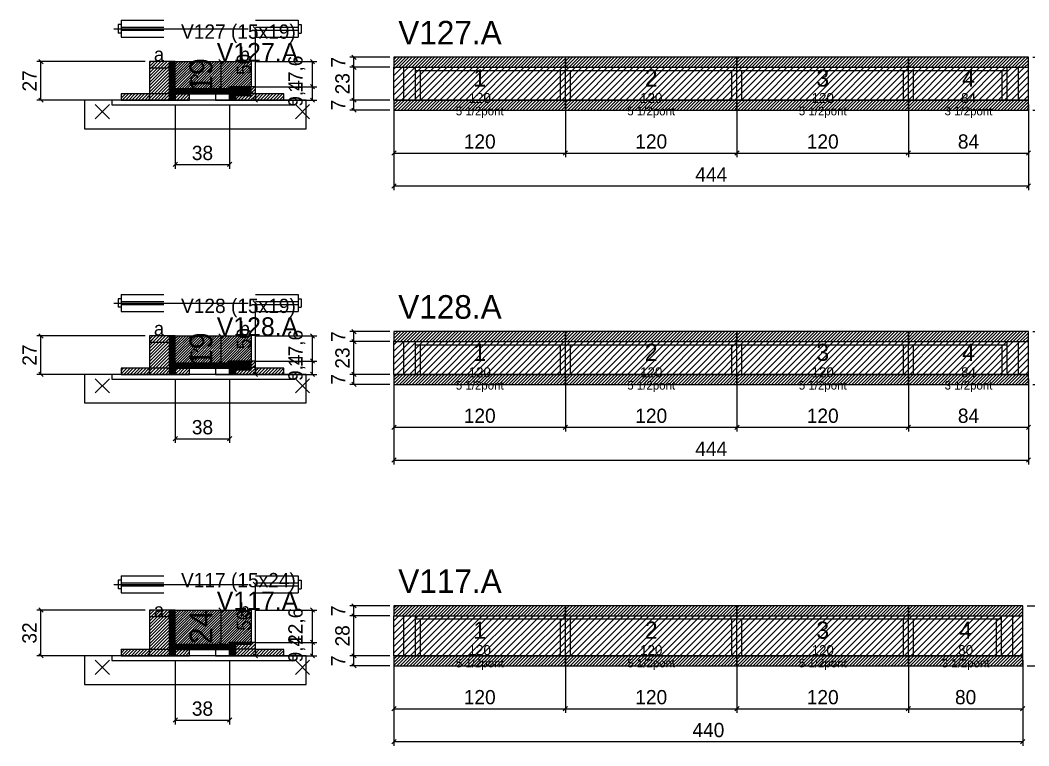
# Model space of a CAD drawing. Extents: x -69 to 3070, y -7480 to 1250.
# Drawn here: x -69 to 637, y -4717 to -4209 of the extents above; entities that cross this region are included whole.
import ezdxf
from ezdxf.enums import TextEntityAlignment as Align

# ---------------------------------------------------------------- set-up
doc = ezdxf.new("R2010")
doc.units = 0
for name, color, linetype in [('5', 5, 'Continuous'), ('barrote', 126, 'Continuous'), ('CONCRETO', 251, 'Continuous'), ('COTA', 241, 'Continuous'), ('Cota Seção (2x)', 241, 'Continuous'), ('detalhes', 7, 'Continuous'), ('Hachura', 251, 'Continuous'), ('Madeira', 126, 'Continuous'), ('NOMENCLATURA', 7, 'Continuous'), ('Painéis', 200, 'Continuous'), ('presilha', 224, 'Continuous'), ('Reaproveitamento', 251, 'Continuous'), ('SARR_2.2x7', 40, 'Continuous'), ('SARR_3.5x7', 81, 'Continuous'), ('SCO-___-LAJ', 224, 'Continuous'), ('TENSOR', 224, 'Continuous'), ('texto', 7, 'Continuous'), ('Texto Seção', 7, 'Continuous')]:
    doc.layers.add(name, color=color, linetype=linetype)
doc.dimstyles.new('PAINEL', dxfattribs={"dimtxt": 10, "dimasz": 3, "dimexe": 3, "dimexo": 3, "dimgap": 3, "dimtad": 1, "dimblk": 'OBLIQUE', "dimblk1": 'OBLIQUE', "dimcen": 2.5, "dimclrd": 4, "dimclre": 4, "dimclrt": 240, "dimazin": 3, "dimtfac": 1, "dimtmove": 0, "dimatfit": 3})
doc.dimstyles.new('SECAO2X', dxfattribs={"dimtxt": 16, "dimasz": 3, "dimexe": 3, "dimexo": 3, "dimgap": 3, "dimtad": 1, "dimblk": 'OBLIQUE', "dimblk1": 'OBLIQUE', "dimcen": 2.5, "dimclrd": 4, "dimclre": 4, "dimclrt": 240, "dimazin": 3, "dimtfac": 1, "dimtmove": 0, "dimatfit": 3})

# ---------------------------------------------------------------- blocks, each defined once
blk = doc.blocks.new('_OBLIQUE')
at = {"color": 0, "linetype": 'BYBLOCK'}
blk.add_line((-0.5, -0.5), (0.5, 0.5), dxfattribs=at)

msp = doc.modelspace()

# ---------------------------------------------------------------- hatches: boundary and pattern name
at = {"layer": 'COTA'}
h = msp.add_hatch(dxfattribs=at)
h.set_pattern_fill('ANSI31', scale=0.4)
h.paths.add_polyline_path([(40, -4257), (40, -4238), (93, -4238), (93, -4255.6), (78, -4255.6), (78, -4257)])
h = msp.add_hatch(dxfattribs=at)
h.set_pattern_fill('ANSI31', scale=0.5)
h.paths.add_polyline_path([(193, -4242), (313, -4242), (313, -4235), (193, -4235)])
h = msp.add_hatch(dxfattribs=at)
h.set_pattern_fill('ANSI31', scale=0.5)
h.paths.add_polyline_path([(313, -4242), (433, -4242), (433, -4235), (313, -4235)])
h = msp.add_hatch(dxfattribs=at)
h.set_pattern_fill('ANSI31', scale=0.5)
h.paths.add_polyline_path([(433, -4242), (553, -4242), (553, -4235), (433, -4235)])
h = msp.add_hatch(dxfattribs=at)
h.set_pattern_fill('ANSI31', scale=0.5)
h.paths.add_polyline_path([(553, -4242), (637, -4242), (637, -4235), (553, -4235)])
h = msp.add_hatch(dxfattribs=at)
h.set_pattern_fill('ANSI31', scale=0.5)
h.paths.add_polyline_path([(193, -4272), (313, -4272), (313, -4265), (193, -4265)])
h = msp.add_hatch(dxfattribs=at)
h.set_pattern_fill('ANSI31', scale=0.5)
h.paths.add_polyline_path([(313, -4272), (433, -4272), (433, -4265), (313, -4265)])
h = msp.add_hatch(dxfattribs=at)
h.set_pattern_fill('ANSI31', scale=0.5)
h.paths.add_polyline_path([(433, -4272), (553, -4272), (553, -4265), (433, -4265)])
h = msp.add_hatch(dxfattribs=at)
h.set_pattern_fill('ANSI31', scale=0.5)
h.paths.add_polyline_path([(553, -4272), (637, -4272), (637, -4265), (553, -4265)])
h = msp.add_hatch(dxfattribs=at)
h.set_pattern_fill('ANSI31', scale=0.4)
h.paths.add_polyline_path([(40, -4449), (40, -4430), (93, -4430), (93, -4447.6), (78, -4447.6), (78, -4449)])
h = msp.add_hatch(dxfattribs=at)
h.set_pattern_fill('ANSI31', scale=0.5)
h.paths.add_polyline_path([(193, -4434), (313, -4434), (313, -4427), (193, -4427)])
h = msp.add_hatch(dxfattribs=at)
h.set_pattern_fill('ANSI31', scale=0.5)
h.paths.add_polyline_path([(313, -4434), (433, -4434), (433, -4427), (313, -4427)])
h = msp.add_hatch(dxfattribs=at)
h.set_pattern_fill('ANSI31', scale=0.5)
h.paths.add_polyline_path([(433, -4434), (553, -4434), (553, -4427), (433, -4427)])
h = msp.add_hatch(dxfattribs=at)
h.set_pattern_fill('ANSI31', scale=0.5)
h.paths.add_polyline_path([(553, -4434), (637, -4434), (637, -4427), (553, -4427)])
h = msp.add_hatch(dxfattribs=at)
h.set_pattern_fill('ANSI31', scale=0.5)
h.paths.add_polyline_path([(193, -4464), (313, -4464), (313, -4457), (193, -4457)])
h = msp.add_hatch(dxfattribs=at)
h.set_pattern_fill('ANSI31', scale=0.5)
h.paths.add_polyline_path([(313, -4464), (433, -4464), (433, -4457), (313, -4457)])
h = msp.add_hatch(dxfattribs=at)
h.set_pattern_fill('ANSI31', scale=0.5)
h.paths.add_polyline_path([(433, -4464), (553, -4464), (553, -4457), (433, -4457)])
h = msp.add_hatch(dxfattribs=at)
h.set_pattern_fill('ANSI31', scale=0.5)
h.paths.add_polyline_path([(553, -4464), (637, -4464), (637, -4457), (553, -4457)])
h = msp.add_hatch(dxfattribs=at)
h.set_pattern_fill('ANSI31', scale=0.4)
h.paths.add_polyline_path([(40, -4646), (40, -4622), (93, -4622), (93, -4644.6), (78, -4644.6), (78, -4646)])
h = msp.add_hatch(dxfattribs=at)
h.set_pattern_fill('ANSI31', scale=0.5)
h.paths.add_polyline_path([(193, -4626), (313, -4626), (313, -4619), (193, -4619)])
h = msp.add_hatch(dxfattribs=at)
h.set_pattern_fill('ANSI31', scale=0.5)
h.paths.add_polyline_path([(313, -4626), (433, -4626), (433, -4619), (313, -4619)])
h = msp.add_hatch(dxfattribs=at)
h.set_pattern_fill('ANSI31', scale=0.5)
h.paths.add_polyline_path([(433, -4626), (553, -4626), (553, -4619), (433, -4619)])
h = msp.add_hatch(dxfattribs=at)
h.set_pattern_fill('ANSI31', scale=0.5)
h.paths.add_polyline_path([(553, -4626), (633, -4626), (633, -4619), (553, -4619)])
h = msp.add_hatch(dxfattribs=at)
h.set_pattern_fill('ANSI31', scale=0.5)
h.paths.add_polyline_path([(193, -4661), (313, -4661), (313, -4654), (193, -4654)])
h = msp.add_hatch(dxfattribs=at)
h.set_pattern_fill('ANSI31', scale=0.5)
h.paths.add_polyline_path([(313, -4661), (433, -4661), (433, -4654), (313, -4654)])
h = msp.add_hatch(dxfattribs=at)
h.set_pattern_fill('ANSI31', scale=0.5)
h.paths.add_polyline_path([(433, -4661), (553, -4661), (553, -4654), (433, -4654)])
h = msp.add_hatch(dxfattribs=at)
h.set_pattern_fill('ANSI31', scale=0.5)
h.paths.add_polyline_path([(553, -4661), (633, -4661), (633, -4654), (553, -4654)])
at = {"layer": 'Hachura'}
h = msp.add_hatch(dxfattribs=at)
h.set_pattern_fill('ANSI31', scale=0.5)
h.paths.add_polyline_path([(22, -4265), (36, -4265), (36, -4238), (22, -4238)])
h = msp.add_hatch(dxfattribs=at)
h.set_pattern_fill('ANSI31', scale=0.5)
h.paths.add_polyline_path([(22, -4242.4), (36, -4242.4), (36, -4238), (22, -4238)])
h = msp.add_hatch(dxfattribs=at)
h.set_pattern_fill('SOLID')
h.paths.add_polyline_path([(36, -4265), (40, -4265), (40, -4238), (36, -4238)])
h = msp.add_hatch(dxfattribs=at)
h.set_pattern_fill('SOLID')
h.paths.add_polyline_path([(78, -4265), (82, -4265), (82, -4255.6), (78, -4255.6)])
h = msp.add_hatch(dxfattribs=at)
h.set_pattern_fill('SOLID')
h.paths.add_polyline_path([(78, -4255.6), (93, -4255.6), (93, -4262), (78, -4262)])
h = msp.add_hatch(dxfattribs=at)
h.set_pattern_fill('ANSI31', scale=0.5)
h.paths.add_polyline_path([(82, -4265), (96, -4265), (96, -4255.6), (82, -4255.6)])
h = msp.add_hatch(dxfattribs=at)
h.set_pattern_fill('ANSI31', scale=0.5)
h.paths.add_polyline_path([(82, -4260), (96, -4260), (96, -4255.6), (82, -4255.6)])
h = msp.add_hatch(dxfattribs=at)
h.set_pattern_fill('ANSI31', scale=0.5)
h.paths.add_polyline_path([(2, -4265), (22, -4265), (22, -4260.6), (2, -4260.6)])
h = msp.add_hatch(dxfattribs=at)
h.set_pattern_fill('SOLID')
h.paths.add_polyline_path([(40, -4260.6), (78, -4260.6), (78, -4257), (40, -4257)])
h = msp.add_hatch(dxfattribs=at)
h.set_pattern_fill('ANSI31', scale=0.5)
h.paths.add_polyline_path([(40, -4265), (50, -4265), (50, -4260.6), (40, -4260.6)])
h = msp.add_hatch(dxfattribs=at)
h.set_pattern_fill('ANSI31', scale=0.5)
h.paths.add_polyline_path([(96, -4265), (116, -4265), (116, -4260.6), (96, -4260.6)])
h = msp.add_hatch(dxfattribs=at)
h.set_pattern_fill('ANSI31', scale=0.5)
h.paths.add_polyline_path([(22, -4457), (36, -4457), (36, -4430), (22, -4430)])
h = msp.add_hatch(dxfattribs=at)
h.set_pattern_fill('ANSI31', scale=0.5)
h.paths.add_polyline_path([(22, -4434.4), (36, -4434.4), (36, -4430), (22, -4430)])
h = msp.add_hatch(dxfattribs=at)
h.set_pattern_fill('SOLID')
h.paths.add_polyline_path([(36, -4457), (40, -4457), (40, -4430), (36, -4430)])
h = msp.add_hatch(dxfattribs=at)
h.set_pattern_fill('ANSI31', scale=0.5)
h.paths.add_polyline_path([(2, -4457), (22, -4457), (22, -4452.6), (2, -4452.6)])
h = msp.add_hatch(dxfattribs=at)
h.set_pattern_fill('SOLID')
h.paths.add_polyline_path([(40, -4452.6), (78, -4452.6), (78, -4449), (40, -4449)])
h = msp.add_hatch(dxfattribs=at)
h.set_pattern_fill('ANSI31', scale=0.5)
h.paths.add_polyline_path([(40, -4457), (50, -4457), (50, -4452.6), (40, -4452.6)])
h = msp.add_hatch(dxfattribs=at)
h.set_pattern_fill('SOLID')
h.paths.add_polyline_path([(78, -4457), (82, -4457), (82, -4447.6), (78, -4447.6)])
h = msp.add_hatch(dxfattribs=at)
h.set_pattern_fill('SOLID')
h.paths.add_polyline_path([(78, -4447.6), (93, -4447.6), (93, -4454), (78, -4454)])
h = msp.add_hatch(dxfattribs=at)
h.set_pattern_fill('ANSI31', scale=0.5)
h.paths.add_polyline_path([(82, -4457), (96, -4457), (96, -4447.6), (82, -4447.6)])
h = msp.add_hatch(dxfattribs=at)
h.set_pattern_fill('ANSI31', scale=0.5)
h.paths.add_polyline_path([(82, -4452), (96, -4452), (96, -4447.6), (82, -4447.6)])
h = msp.add_hatch(dxfattribs=at)
h.set_pattern_fill('ANSI31', scale=0.5)
h.paths.add_polyline_path([(96, -4457), (116, -4457), (116, -4452.6), (96, -4452.6)])
h = msp.add_hatch(dxfattribs=at)
h.set_pattern_fill('ANSI31', scale=0.5)
h.paths.add_polyline_path([(22, -4654), (36, -4654), (36, -4622), (22, -4622)])
h = msp.add_hatch(dxfattribs=at)
h.set_pattern_fill('ANSI31', scale=0.5)
h.paths.add_polyline_path([(22, -4626.4), (36, -4626.4), (36, -4622), (22, -4622)])
h = msp.add_hatch(dxfattribs=at)
h.set_pattern_fill('SOLID')
h.paths.add_polyline_path([(36, -4654), (40, -4654), (40, -4622), (36, -4622)])
h = msp.add_hatch(dxfattribs=at)
h.set_pattern_fill('ANSI31', scale=0.5)
h.paths.add_polyline_path([(2, -4654), (22, -4654), (22, -4649.6), (2, -4649.6)])
h = msp.add_hatch(dxfattribs=at)
h.set_pattern_fill('SOLID')
h.paths.add_polyline_path([(40, -4649.6), (78, -4649.6), (78, -4646), (40, -4646)])
h = msp.add_hatch(dxfattribs=at)
h.set_pattern_fill('ANSI31', scale=0.5)
h.paths.add_polyline_path([(40, -4654), (50, -4654), (50, -4649.6), (40, -4649.6)])
h = msp.add_hatch(dxfattribs=at)
h.set_pattern_fill('SOLID')
h.paths.add_polyline_path([(78, -4654), (82, -4654), (82, -4644.6), (78, -4644.6)])
h = msp.add_hatch(dxfattribs=at)
h.set_pattern_fill('SOLID')
h.paths.add_polyline_path([(78, -4644.6), (93, -4644.6), (93, -4646), (78, -4646)])
h = msp.add_hatch(dxfattribs=at)
h.set_pattern_fill('ANSI31', scale=0.5)
h.paths.add_polyline_path([(82, -4654), (96, -4654), (96, -4644.6), (82, -4644.6)])
h = msp.add_hatch(dxfattribs=at)
h.set_pattern_fill('ANSI31', scale=0.5)
h.paths.add_polyline_path([(82, -4649), (96, -4649), (96, -4644.6), (82, -4644.6)])
h = msp.add_hatch(dxfattribs=at)
h.set_pattern_fill('ANSI31', scale=0.5)
h.paths.add_polyline_path([(96, -4654), (116, -4654), (116, -4649.6), (96, -4649.6)])
at = {"layer": 'Reaproveitamento'}
h = msp.add_hatch(dxfattribs=at)
h.set_pattern_fill('ANSI31')
h.paths.add_polyline_path([(193, -4265), (313, -4265), (313, -4242), (193, -4242)])
h = msp.add_hatch(dxfattribs=at)
h.set_pattern_fill('ANSI31')
h.paths.add_polyline_path([(313, -4265), (433, -4265), (433, -4242), (313, -4242)])
h = msp.add_hatch(dxfattribs=at)
h.set_pattern_fill('ANSI31')
h.paths.add_polyline_path([(433, -4265), (553, -4265), (553, -4242), (433, -4242)])
h = msp.add_hatch(dxfattribs=at)
h.set_pattern_fill('ANSI31')
h.paths.add_polyline_path([(553, -4265), (637, -4265), (637, -4242), (553, -4242)])
h = msp.add_hatch(dxfattribs=at)
h.set_pattern_fill('ANSI31')
h.paths.add_polyline_path([(193, -4457), (313, -4457), (313, -4434), (193, -4434)])
h = msp.add_hatch(dxfattribs=at)
h.set_pattern_fill('ANSI31')
h.paths.add_polyline_path([(313, -4457), (433, -4457), (433, -4434), (313, -4434)])
h = msp.add_hatch(dxfattribs=at)
h.set_pattern_fill('ANSI31')
h.paths.add_polyline_path([(433, -4457), (553, -4457), (553, -4434), (433, -4434)])
h = msp.add_hatch(dxfattribs=at)
h.set_pattern_fill('ANSI31')
h.paths.add_polyline_path([(553, -4457), (637, -4457), (637, -4434), (553, -4434)])
h = msp.add_hatch(dxfattribs=at)
h.set_pattern_fill('ANSI31')
h.paths.add_polyline_path([(193, -4654), (313, -4654), (313, -4626), (193, -4626)])
h = msp.add_hatch(dxfattribs=at)
h.set_pattern_fill('ANSI31')
h.paths.add_polyline_path([(313, -4654), (433, -4654), (433, -4626), (313, -4626)])
h = msp.add_hatch(dxfattribs=at)
h.set_pattern_fill('ANSI31')
h.paths.add_polyline_path([(433, -4654), (553, -4654), (553, -4626), (433, -4626)])
h = msp.add_hatch(dxfattribs=at)
h.set_pattern_fill('ANSI31')
h.paths.add_polyline_path([(553, -4654), (633, -4654), (633, -4626), (553, -4626)])

# ---------------------------------------------------------------- linework, layer by layer
for p, q in [((0, -4212), (0, -4218)), ((2, -4212), (0, -4212)), ((2, -4209), (32, -4209)), ((2, -4209), (2, -4221)), ((96, -4209), (126, -4209)), ((126, -4209), (126, -4221)), ((126, -4212), (128, -4212)), ((128, -4212), (128, -4218)), ((2, -4218), (0, -4218)), ((2, -4214), (32, -4214)), ((2, -4216), (32, -4216)), ((96, -4214), (126, -4214)), ((96, -4216), (126, -4216)), ((126, -4218), (128, -4218)), ((2, -4221), (32, -4221)), ((96, -4221), (126, -4221)), ((0, -4404), (0, -4410)), ((2, -4404), (0, -4404)), ((2, -4401), (32, -4401)), ((2, -4401), (2, -4413)), ((96, -4401), (126, -4401)), ((126, -4401), (126, -4413)), ((126, -4404), (128, -4404)), ((128, -4404), (128, -4410)), ((2, -4410), (0, -4410)), ((2, -4406), (32, -4406)), ((2, -4408), (32, -4408)), ((96, -4406), (126, -4406)), ((96, -4408), (126, -4408)), ((126, -4410), (128, -4410)), ((2, -4413), (32, -4413)), ((96, -4413), (126, -4413)), ((0, -4601), (0, -4607)), ((2, -4601), (0, -4601)), ((2, -4598), (32, -4598)), ((2, -4598), (2, -4610)), ((96, -4598), (126, -4598)), ((126, -4598), (126, -4610)), ((126, -4601), (128, -4601)), ((128, -4601), (128, -4607)), ((2, -4607), (0, -4607)), ((2, -4603), (32, -4603)), ((2, -4605), (32, -4605)), ((96, -4603), (126, -4603)), ((96, -4605), (126, -4605)), ((126, -4607), (128, -4607)), ((2, -4610), (32, -4610)), ((96, -4610), (126, -4610))]:
    msp.add_line(p, q)
at = {"layer": 'barrote'}
for points in [[(-23.5, -4285), (131.5, -4285), (131.5, -4265), (-23.5, -4265)], [(-23.5, -4477), (131.5, -4477), (131.5, -4457), (-23.5, -4457)], [(-23.5, -4674), (131.5, -4674), (131.5, -4654), (-23.5, -4654)]]:
    msp.add_lwpolyline(points, close=True, dxfattribs=at)
at = {"layer": 'CONCRETO'}
for points in [[(40, -4257), (40, -4238), (93, -4238), (93, -4255.6), (78, -4255.6), (78, -4257)], [(40, -4449), (40, -4430), (93, -4430), (93, -4447.6), (78, -4447.6), (78, -4449)], [(40, -4646), (40, -4622), (93, -4622), (93, -4644.6), (78, -4644.6), (78, -4646)]]:
    msp.add_lwpolyline(points, close=True, dxfattribs=at)
at = {"layer": 'Madeira'}
for points in [[(22, -4265), (36, -4265), (36, -4238), (22, -4238)], [(22, -4242.4), (36, -4242.4), (36, -4238), (22, -4238)], [(82, -4265), (96, -4265), (96, -4255.6), (82, -4255.6)], [(82, -4260), (96, -4260), (96, -4255.6), (82, -4255.6)], [(2, -4265), (22, -4265), (22, -4260.6), (2, -4260.6)], [(22, -4265), (36, -4265), (36, -4260.6), (22, -4260.6)], [(40, -4265), (50, -4265), (50, -4260.6), (40, -4260.6)], [(68, -4265), (78, -4265), (78, -4260.6), (68, -4260.6)], [(96, -4265), (116, -4265), (116, -4260.6), (96, -4260.6)], [(22, -4457), (36, -4457), (36, -4430), (22, -4430)], [(22, -4434.4), (36, -4434.4), (36, -4430), (22, -4430)], [(2, -4457), (22, -4457), (22, -4452.6), (2, -4452.6)], [(22, -4457), (36, -4457), (36, -4452.6), (22, -4452.6)], [(40, -4457), (50, -4457), (50, -4452.6), (40, -4452.6)], [(68, -4457), (78, -4457), (78, -4452.6), (68, -4452.6)], [(82, -4457), (96, -4457), (96, -4447.6), (82, -4447.6)], [(82, -4452), (96, -4452), (96, -4447.6), (82, -4447.6)], [(96, -4457), (116, -4457), (116, -4452.6), (96, -4452.6)], [(22, -4654), (36, -4654), (36, -4622), (22, -4622)], [(22, -4626.4), (36, -4626.4), (36, -4622), (22, -4622)], [(2, -4654), (22, -4654), (22, -4649.6), (2, -4649.6)], [(22, -4654), (36, -4654), (36, -4649.6), (22, -4649.6)], [(40, -4654), (50, -4654), (50, -4649.6), (40, -4649.6)], [(68, -4654), (78, -4654), (78, -4649.6), (68, -4649.6)], [(82, -4654), (96, -4654), (96, -4644.6), (82, -4644.6)], [(82, -4649), (96, -4649), (96, -4644.6), (82, -4644.6)], [(96, -4654), (116, -4654), (116, -4649.6), (96, -4649.6)]]:
    msp.add_lwpolyline(points, close=True, dxfattribs=at)
at = {"layer": 'Painéis'}
for p, q in [((193, -4242), (313, -4242)), ((193, -4265), (193, -4242)), ((313, -4265), (313, -4242)), ((313, -4265), (313, -4242)), ((313, -4242), (433, -4242)), ((313, -4265), (313, -4242)), ((433, -4265), (433, -4242)), ((433, -4265), (433, -4242)), ((433, -4242), (553, -4242)), ((433, -4265), (433, -4242)), ((553, -4265), (553, -4242)), ((553, -4265), (553, -4242)), ((553, -4242), (637, -4242)), ((553, -4265), (553, -4242)), ((637, -4265), (637, -4242)), ((193, -4265), (313, -4265)), ((313, -4265), (433, -4265)), ((433, -4265), (553, -4265)), ((553, -4265), (637, -4265)), ((193, -4434), (313, -4434)), ((193, -4457), (193, -4434)), ((313, -4457), (313, -4434)), ((313, -4457), (313, -4434)), ((313, -4434), (433, -4434)), ((313, -4457), (313, -4434)), ((433, -4457), (433, -4434)), ((433, -4457), (433, -4434)), ((433, -4434), (553, -4434)), ((433, -4457), (433, -4434)), ((553, -4457), (553, -4434)), ((553, -4457), (553, -4434)), ((553, -4434), (637, -4434)), ((553, -4457), (553, -4434)), ((637, -4457), (637, -4434)), ((193, -4457), (313, -4457)), ((313, -4457), (433, -4457)), ((433, -4457), (553, -4457)), ((553, -4457), (637, -4457)), ((193, -4626), (313, -4626)), ((193, -4654), (193, -4626)), ((313, -4654), (313, -4626)), ((313, -4654), (313, -4626)), ((313, -4626), (433, -4626)), ((313, -4654), (313, -4626)), ((433, -4654), (433, -4626)), ((433, -4654), (433, -4626)), ((433, -4626), (553, -4626)), ((433, -4654), (433, -4626)), ((553, -4654), (553, -4626)), ((553, -4654), (553, -4626)), ((553, -4626), (633, -4626)), ((553, -4654), (553, -4626)), ((633, -4654), (633, -4626)), ((193, -4654), (313, -4654)), ((313, -4654), (433, -4654)), ((433, -4654), (553, -4654)), ((553, -4654), (633, -4654))]:
    msp.add_line(p, q, dxfattribs=at)
for points in [[(36, -4265), (40, -4265), (40, -4238), (36, -4238)], [(78, -4265), (82, -4265), (82, -4255.6), (78, -4255.6)], [(78, -4255.6), (93, -4255.6), (93, -4255.6), (78, -4255.6)], [(40, -4260.6), (78, -4260.6), (78, -4257), (40, -4257)], [(36, -4457), (40, -4457), (40, -4430), (36, -4430)], [(40, -4452.6), (78, -4452.6), (78, -4449), (40, -4449)], [(78, -4457), (82, -4457), (82, -4447.6), (78, -4447.6)], [(78, -4447.6), (93, -4447.6), (93, -4447.6), (78, -4447.6)], [(36, -4654), (40, -4654), (40, -4622), (36, -4622)], [(40, -4649.6), (78, -4649.6), (78, -4646), (40, -4646)], [(78, -4654), (82, -4654), (82, -4644.6), (78, -4644.6)], [(78, -4644.6), (93, -4644.6), (93, -4644.6), (78, -4644.6)]]:
    msp.add_lwpolyline(points, close=True, dxfattribs=at)
at = {"layer": 'presilha'}
for p, q in [((-16, -4278), (-6, -4268)), ((-16, -4268), (-6, -4278)), ((124, -4278), (134, -4268)), ((124, -4268), (134, -4278)), ((-16, -4470), (-6, -4460)), ((-16, -4460), (-6, -4470)), ((124, -4470), (134, -4460)), ((124, -4460), (134, -4470)), ((-16, -4667), (-6, -4657)), ((-16, -4657), (-6, -4667)), ((124, -4667), (134, -4657)), ((124, -4657), (134, -4667))]:
    msp.add_line(p, q, dxfattribs=at)
at = {"layer": 'SARR_2.2x7'}
for p, q in [((200, -4265), (200, -4242)), ((208, -4244.2), (313, -4244.2)), ((313, -4244.2), (433, -4244.2)), ((433, -4244.2), (553, -4244.2)), ((553, -4244.2), (622, -4244.2)), ((630, -4265), (630, -4242)), ((200, -4457), (200, -4434)), ((208, -4436.2), (313, -4436.2)), ((313, -4436.2), (433, -4436.2)), ((433, -4436.2), (553, -4436.2)), ((553, -4436.2), (622, -4436.2)), ((630, -4457), (630, -4434)), ((200, -4654), (200, -4626)), ((208, -4628.2), (313, -4628.2)), ((313, -4628.2), (433, -4628.2)), ((433, -4628.2), (553, -4628.2)), ((553, -4628.2), (618, -4628.2)), ((626, -4654), (626, -4626))]:
    msp.add_line(p, q, dxfattribs=at)
at = {"layer": 'SARR_3.5x7'}
for p, q in [((208, -4265), (208, -4242)), ((211.5, -4265), (211.5, -4244.2)), ((309.5, -4265), (309.5, -4244.2)), ((313, -4265), (313, -4242)), ((313, -4265), (313, -4242)), ((316.5, -4265), (316.5, -4244.2)), ((429.5, -4265), (429.5, -4244.2)), ((433, -4265), (433, -4242)), ((433, -4265), (433, -4242)), ((436.5, -4265), (436.5, -4244.2)), ((549.5, -4265), (549.5, -4244.2)), ((553, -4265), (553, -4242)), ((553, -4265), (553, -4242)), ((556.5, -4265), (556.5, -4244.2)), ((618.5, -4265), (618.5, -4244.2)), ((622, -4265), (622, -4242)), ((208, -4265), (211.5, -4265)), ((309.5, -4265), (313, -4265)), ((313, -4265), (316.5, -4265)), ((429.5, -4265), (433, -4265)), ((433, -4265), (436.5, -4265)), ((549.5, -4265), (553, -4265)), ((553, -4265), (556.5, -4265)), ((618.5, -4265), (622, -4265)), ((208, -4457), (208, -4434)), ((211.5, -4457), (211.5, -4436.2)), ((309.5, -4457), (309.5, -4436.2)), ((313, -4457), (313, -4434)), ((313, -4457), (313, -4434)), ((316.5, -4457), (316.5, -4436.2)), ((429.5, -4457), (429.5, -4436.2)), ((433, -4457), (433, -4434)), ((433, -4457), (433, -4434)), ((436.5, -4457), (436.5, -4436.2)), ((549.5, -4457), (549.5, -4436.2)), ((553, -4457), (553, -4434)), ((553, -4457), (553, -4434)), ((556.5, -4457), (556.5, -4436.2)), ((618.5, -4457), (618.5, -4436.2)), ((622, -4457), (622, -4434)), ((208, -4457), (211.5, -4457)), ((309.5, -4457), (313, -4457)), ((313, -4457), (316.5, -4457)), ((429.5, -4457), (433, -4457)), ((433, -4457), (436.5, -4457)), ((549.5, -4457), (553, -4457)), ((553, -4457), (556.5, -4457)), ((618.5, -4457), (622, -4457)), ((208, -4654), (208, -4626)), ((211.5, -4654), (211.5, -4628.2)), ((309.5, -4654), (309.5, -4628.2)), ((313, -4654), (313, -4626)), ((313, -4654), (313, -4626)), ((316.5, -4654), (316.5, -4628.2)), ((429.5, -4654), (429.5, -4628.2)), ((433, -4654), (433, -4626)), ((433, -4654), (433, -4626)), ((436.5, -4654), (436.5, -4628.2)), ((549.5, -4654), (549.5, -4628.2)), ((553, -4654), (553, -4626)), ((553, -4654), (553, -4626)), ((556.5, -4654), (556.5, -4628.2)), ((614.5, -4654), (614.5, -4628.2)), ((618, -4654), (618, -4626)), ((208, -4654), (211.5, -4654)), ((309.5, -4654), (313, -4654)), ((313, -4654), (316.5, -4654)), ((429.5, -4654), (433, -4654)), ((433, -4654), (436.5, -4654)), ((549.5, -4654), (553, -4654)), ((553, -4654), (556.5, -4654)), ((614.5, -4654), (618, -4654))]:
    msp.add_line(p, q, dxfattribs=at)
at = {"layer": 'SCO-___-LAJ'}
for points in [[(193, -4242), (313, -4242), (313, -4235), (193, -4235)], [(313, -4242), (433, -4242), (433, -4235), (313, -4235)], [(433, -4242), (553, -4242), (553, -4235), (433, -4235)], [(553, -4242), (637, -4242), (637, -4235), (553, -4235)], [(-4.5, -4268.2), (122.5, -4268.2), (122.5, -4265), (-4.5, -4265)], [(193, -4272), (313, -4272), (313, -4265), (193, -4265)], [(313, -4272), (433, -4272), (433, -4265), (313, -4265)], [(433, -4272), (553, -4272), (553, -4265), (433, -4265)], [(553, -4272), (637, -4272), (637, -4265), (553, -4265)], [(193, -4434), (313, -4434), (313, -4427), (193, -4427)], [(313, -4434), (433, -4434), (433, -4427), (313, -4427)], [(433, -4434), (553, -4434), (553, -4427), (433, -4427)], [(553, -4434), (637, -4434), (637, -4427), (553, -4427)], [(-4.5, -4460.2), (122.5, -4460.2), (122.5, -4457), (-4.5, -4457)], [(193, -4464), (313, -4464), (313, -4457), (193, -4457)], [(313, -4464), (433, -4464), (433, -4457), (313, -4457)], [(433, -4464), (553, -4464), (553, -4457), (433, -4457)], [(553, -4464), (637, -4464), (637, -4457), (553, -4457)], [(193, -4626), (313, -4626), (313, -4619), (193, -4619)], [(313, -4626), (433, -4626), (433, -4619), (313, -4619)], [(433, -4626), (553, -4626), (553, -4619), (433, -4619)], [(553, -4626), (633, -4626), (633, -4619), (553, -4619)], [(-4.5, -4657.2), (122.5, -4657.2), (122.5, -4654), (-4.5, -4654)], [(193, -4661), (313, -4661), (313, -4654), (193, -4654)], [(313, -4661), (433, -4661), (433, -4654), (313, -4654)], [(433, -4661), (553, -4661), (553, -4654), (433, -4654)], [(553, -4661), (633, -4661), (633, -4654), (553, -4654)]]:
    msp.add_lwpolyline(points, close=True, dxfattribs=at)
at = {"layer": 'TENSOR'}
for p, q in [((-3, -4215), (91, -4215)), ((-3, -4407), (91, -4407)), ((-3, -4604), (91, -4604))]:
    msp.add_line(p, q, dxfattribs=at)

# ---------------------------------------------------------------- texts
at = {"layer": '5'}
for s, height, p in [('1', 12, (253, -4249.5)), ('2', 12, (373, -4249.5)), ('3', 12, (493, -4249.5)), ('4', 12, (595, -4249.5)), ('120', 7, (253, -4263.5)), ('120', 7, (373, -4263.5)), ('120', 7, (493, -4263.5)), ('84', 7, (595, -4263.5)), ('1', 12, (253, -4441.5)), ('2', 12, (373, -4441.5)), ('3', 12, (493, -4441.5)), ('4', 12, (595, -4441.5)), ('120', 7, (253, -4455.5)), ('120', 7, (373, -4455.5)), ('120', 7, (493, -4455.5)), ('84', 7, (595, -4455.5)), ('2', 12, (373, -4636)), ('3', 12, (493, -4636)), ('1', 12, (253, -4636)), ('4', 12, (593, -4636)), ('120', 7, (253, -4650)), ('120', 7, (373, -4650)), ('120', 7, (493, -4650)), ('80', 7, (593, -4650))]:
    msp.add_text(s, height=height, dxfattribs=at).set_placement(p, align=Align.MIDDLE_CENTER)
at = {"layer": 'detalhes'}
for s, p in [('b', (85, -4237.7)), ('a', (25, -4237.7)), ('c', (50, -4254.5)), ('a', (25, -4429.7)), ('b', (85, -4429.7)), ('c', (50, -4446.5)), ('a', (25, -4626.7)), ('b', (85, -4626.7)), ('c', (50, -4643.5))]:
    msp.add_text(s, height=9.6, dxfattribs=at).set_placement(p)
at = {"layer": 'NOMENCLATURA'}
for s, p in [('V127.A', (196, -4226)), ('V128.A', (196, -4418)), ('V117.A', (196, -4610))]:
    msp.add_text(s, height=16.5, dxfattribs=at).set_placement(p)
at = {"layer": 'texto', "char_height": 6, "attachment_point": 5}
for s, insert in [('5 1/2pont', (253, -4273.5)), ('5 1/2pont', (373, -4273.5)), ('5 1/2pont', (493, -4273.5)), ('3 1/2pont', (595, -4273.5)), ('5 1/2pont', (253, -4465.5)), ('5 1/2pont', (373, -4465.5)), ('5 1/2pont', (493, -4465.5)), ('3 1/2pont', (595, -4465.5)), ('5 1/2pont', (253, -4660)), ('5 1/2pont', (373, -4660)), ('5 1/2pont', (493, -4660)), ('3 1/2pont', (593, -4660))]:
    msp.add_mtext(s, dxfattribs=dict(at, insert=insert))
at = {"layer": 'Texto Seção'}
for s, height, p in [('V127 (15x19)', 10, (44, -4222)), ('V127.A', 13, (69, -4238)), ('V128 (15x19)', 10, (44, -4414)), ('V128.A', 13, (69, -4430)), ('V117 (15x24)', 10, (44, -4606)), ('V117.A', 13, (69, -4622))]:
    msp.add_text(s, height=height, dxfattribs=at).set_placement(p)

# ---------------------------------------------------------------- dimensions: what is measured, and where the dimension line sits
at = {"layer": 'COTA'}
for base, p1, p2 in [((96, -4265), (96, -4265), (96, -4215)), ((136, -4255.6), (93, -4255.6), (93, -4238)), ((165, -4242), (193, -4242), (193, -4235)), ((665, -4272), (637, -4272), (637, -4235)), ((-54, -4265), (2, -4265), (22, -4238)), ((165, -4265), (193, -4265), (193, -4242)), ((136, -4265), (96, -4265), (96, -4255.6)), ((165, -4272), (193, -4272), (193, -4265)), ((96, -4457), (96, -4457), (96, -4407)), ((-54, -4457), (2, -4457), (22, -4430)), ((136, -4447.6), (93, -4447.6), (93, -4430)), ((165, -4434), (193, -4434), (193, -4427)), ((665, -4464), (637, -4464), (637, -4427)), ((165, -4457), (193, -4457), (193, -4434)), ((136, -4457), (96, -4457), (96, -4447.6)), ((165, -4464), (193, -4464), (193, -4457)), ((96, -4654), (96, -4654), (96, -4604)), ((-54, -4654), (2, -4654), (22, -4622)), ((136, -4644.6), (93, -4644.6), (93, -4622)), ((165, -4626), (193, -4626), (193, -4619)), ((661, -4661), (633, -4661), (633, -4619)), ((165, -4654), (193, -4654), (193, -4626)), ((136, -4654), (96, -4654), (96, -4644.6)), ((165, -4661), (193, -4661), (193, -4654))]:
    msp.add_linear_dim(base=base, p1=p1, p2=p2, angle=90, dimstyle='PAINEL', dxfattribs=at).render()
for base, p1, p2 in [((40, -4310), (40, -4265), (78, -4265)), ((193, -4302), (193, -4265), (313, -4265)), ((193, -4325), (193, -4265), (637, -4265)), ((313, -4302), (313, -4265), (433, -4265)), ((433, -4302), (433, -4265), (553, -4265)), ((553, -4302), (553, -4265), (637, -4265)), ((40, -4502), (40, -4457), (78, -4457)), ((193, -4494), (193, -4457), (313, -4457)), ((193, -4517), (193, -4457), (637, -4457)), ((313, -4494), (313, -4457), (433, -4457)), ((433, -4494), (433, -4457), (553, -4457)), ((553, -4494), (553, -4457), (637, -4457)), ((40, -4699), (40, -4654), (78, -4654)), ((193, -4691), (193, -4654), (313, -4654)), ((193, -4714), (193, -4654), (633, -4654)), ((313, -4691), (313, -4654), (433, -4654)), ((433, -4691), (433, -4654), (553, -4654)), ((553, -4691), (553, -4654), (633, -4654))]:
    msp.add_linear_dim(base=base, p1=p1, p2=p2, dimstyle='PAINEL', dxfattribs=at).render()
at = {"layer": 'Cota Seção (2x)'}
for base, p1, p2 in [((72, -4257), (40, -4257), (40, -4238)), ((72, -4449), (40, -4449), (40, -4430)), ((72, -4646), (40, -4646), (40, -4622))]:
    msp.add_linear_dim(base=base, p1=p1, p2=p2, angle=90, dimstyle='SECAO2X', dxfattribs=at).render()

doc.saveas('drawing.dxf')
